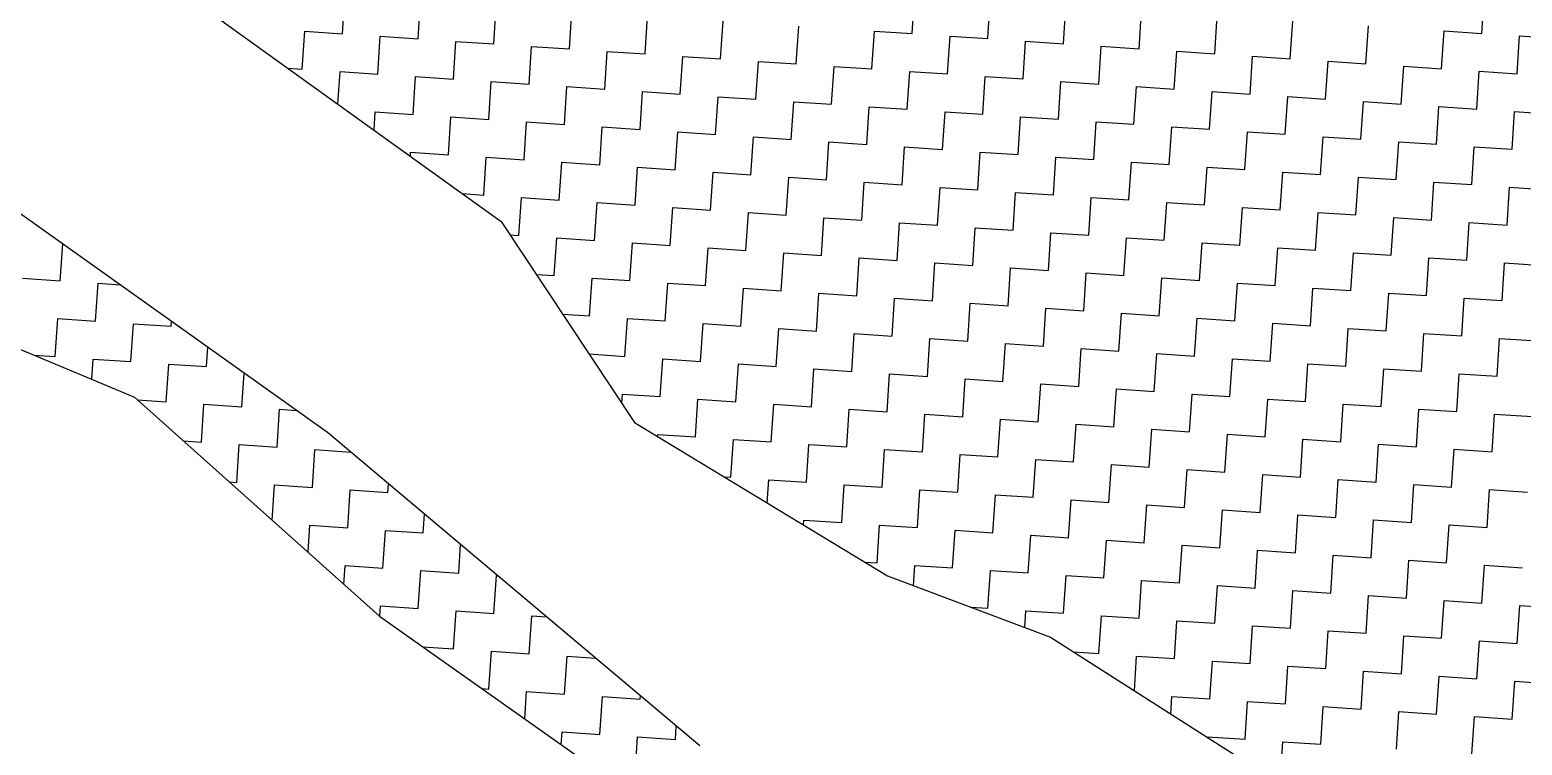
# Model space of a CAD drawing. Header units: metres. Extents: x 286068 to 287358, y 2005630 to 2007098.
# Drawn here: x 286666.9 to 286794.9, y 2005855.4 to 2005916.7 of the extents above; entities that cross this region are included whole.
import ezdxf

# ---------------------------------------------------------------- set-up
doc = ezdxf.new("R2010")
doc.units = ezdxf.units.M
doc.layers.add('POLY_HATCH', color=12, linetype='Continuous')

msp = doc.modelspace()

# ---------------------------------------------------------------- linework, layer by layer
at = {"layer": 'POLY_HATCH', "linetype": 'Continuous'}
for p, q in [((286693.71, 2005916.39), (286693.93, 2005919.63)), ((286700.2, 2005915.96), (286700.41, 2005919.2)), ((286742.55, 2005916.4), (286742.77, 2005919.64)), ((286749.04, 2005915.97), (286749.25, 2005919.21)), ((286791.4, 2005916.42), (286791.61, 2005919.66)), ((286706.68, 2005915.53), (286706.89, 2005918.77)), ((286713.16, 2005915.1), (286713.38, 2005918.34)), ((286719.65, 2005914.67), (286719.86, 2005917.91)), ((286755.52, 2005915.54), (286755.74, 2005918.78)), ((286762.01, 2005915.11), (286762.22, 2005918.35)), ((286768.49, 2005914.68), (286768.7, 2005917.92)), ((286690.25, 2005913.36), (286690.47, 2005916.6)), ((286690.47, 2005916.6), (286693.71, 2005916.39)), ((286726.13, 2005914.24), (286726.35, 2005917.48)), ((286732.61, 2005913.81), (286732.83, 2005917.05)), ((286739.1, 2005913.38), (286739.31, 2005916.62)), ((286739.31, 2005916.62), (286742.55, 2005916.4)), ((286774.97, 2005914.25), (286775.19, 2005917.49)), ((286781.46, 2005913.82), (286781.67, 2005917.06)), ((286787.94, 2005913.39), (286788.16, 2005916.63)), ((286788.16, 2005916.63), (286791.4, 2005916.42)), ((286696.74, 2005912.93), (286696.95, 2005916.17)), ((286696.95, 2005916.17), (286700.2, 2005915.96)), ((286703.22, 2005912.5), (286703.44, 2005915.74)), ((286703.44, 2005915.74), (286706.68, 2005915.53)), ((286709.71, 2005912.07), (286709.92, 2005915.31)), ((286709.92, 2005915.31), (286713.16, 2005915.1)), ((286745.58, 2005912.95), (286745.8, 2005916.19)), ((286745.8, 2005916.19), (286749.04, 2005915.97)), ((286752.06, 2005912.52), (286752.28, 2005915.76)), ((286752.28, 2005915.76), (286755.52, 2005915.54)), ((286758.55, 2005912.08), (286758.76, 2005915.33)), ((286758.76, 2005915.33), (286762.01, 2005915.11)), ((286794.42, 2005912.96), (286794.64, 2005916.2)), ((286794.64, 2005916.2), (286797.88, 2005915.99)), ((286716.19, 2005911.64), (286716.4, 2005914.88)), ((286716.4, 2005914.88), (286719.65, 2005914.67)), ((286722.67, 2005911.21), (286722.89, 2005914.45)), ((286722.89, 2005914.45), (286726.13, 2005914.24)), ((286729.16, 2005910.78), (286729.37, 2005914.02)), ((286729.37, 2005914.02), (286732.61, 2005913.81)), ((286765.03, 2005911.65), (286765.25, 2005914.9)), ((286765.25, 2005914.9), (286768.49, 2005914.68)), ((286771.52, 2005911.22), (286771.73, 2005914.47)), ((286771.73, 2005914.47), (286774.97, 2005914.25)), ((286778, 2005910.79), (286778.21, 2005914.04)), ((286778.21, 2005914.04), (286781.46, 2005913.82)), ((286688.99, 2005913.45), (286690.25, 2005913.36)), ((286693.31, 2005910.34), (286693.5, 2005913.15)), ((286693.5, 2005913.15), (286696.74, 2005912.93)), ((286699.76, 2005909.47), (286699.98, 2005912.72)), ((286699.98, 2005912.72), (286703.22, 2005912.5)), ((286735.64, 2005910.35), (286735.86, 2005913.59)), ((286735.86, 2005913.59), (286739.1, 2005913.38)), ((286742.12, 2005909.92), (286742.34, 2005913.16)), ((286742.34, 2005913.16), (286745.58, 2005912.95)), ((286748.61, 2005909.49), (286748.82, 2005912.73)), ((286748.82, 2005912.73), (286752.06, 2005912.52)), ((286784.48, 2005910.36), (286784.7, 2005913.6)), ((286784.7, 2005913.6), (286787.94, 2005913.39)), ((286790.97, 2005909.93), (286791.18, 2005913.17)), ((286791.18, 2005913.17), (286794.42, 2005912.96)), ((286706.25, 2005909.04), (286706.46, 2005912.29)), ((286706.46, 2005912.29), (286709.71, 2005912.07)), ((286712.73, 2005908.61), (286712.95, 2005911.86)), ((286712.95, 2005911.86), (286716.19, 2005911.64)), ((286755.09, 2005909.06), (286755.31, 2005912.3)), ((286755.31, 2005912.3), (286758.55, 2005912.08)), ((286761.57, 2005908.63), (286761.79, 2005911.87)), ((286761.79, 2005911.87), (286765.03, 2005911.65)), ((286768.06, 2005908.2), (286768.27, 2005911.44)), ((286768.27, 2005911.44), (286771.52, 2005911.22)), ((286719.22, 2005908.18), (286719.43, 2005911.43)), ((286719.43, 2005911.43), (286722.67, 2005911.21)), ((286725.7, 2005907.75), (286725.91, 2005910.99)), ((286725.91, 2005910.99), (286729.16, 2005910.78)), ((286732.18, 2005907.32), (286732.4, 2005910.56)), ((286732.4, 2005910.56), (286735.64, 2005910.35)), ((286774.54, 2005907.77), (286774.76, 2005911.01)), ((286774.76, 2005911.01), (286778, 2005910.79)), ((286781.03, 2005907.34), (286781.24, 2005910.58)), ((286781.24, 2005910.58), (286784.48, 2005910.36)), ((286696.42, 2005908.11), (286696.52, 2005909.69)), ((286696.52, 2005909.69), (286699.76, 2005909.47)), ((286702.79, 2005906.02), (286703.01, 2005909.26)), ((286703.01, 2005909.26), (286706.25, 2005909.04)), ((286738.67, 2005906.89), (286738.88, 2005910.13)), ((286738.88, 2005910.13), (286742.12, 2005909.92)), ((286745.15, 2005906.46), (286745.37, 2005909.7)), ((286745.37, 2005909.7), (286748.61, 2005909.49)), ((286751.63, 2005906.03), (286751.85, 2005909.27)), ((286751.85, 2005909.27), (286755.09, 2005909.06)), ((286787.51, 2005906.91), (286787.72, 2005910.15)), ((286787.72, 2005910.15), (286790.97, 2005909.93)), ((286793.99, 2005906.48), (286794.21, 2005909.72)), ((286794.21, 2005909.72), (286797.45, 2005909.5)), ((286709.28, 2005905.59), (286709.49, 2005908.83)), ((286709.49, 2005908.83), (286712.73, 2005908.61)), ((286715.76, 2005905.16), (286715.97, 2005908.4)), ((286715.97, 2005908.4), (286719.22, 2005908.18)), ((286722.24, 2005904.73), (286722.46, 2005907.97)), ((286722.46, 2005907.97), (286725.7, 2005907.75)), ((286758.12, 2005905.6), (286758.33, 2005908.84)), ((286758.33, 2005908.84), (286761.57, 2005908.63)), ((286764.6, 2005905.17), (286764.82, 2005908.41)), ((286764.82, 2005908.41), (286768.06, 2005908.2)), ((286771.09, 2005904.74), (286771.3, 2005907.98)), ((286771.3, 2005907.98), (286774.54, 2005907.77)), ((286728.73, 2005904.3), (286728.94, 2005907.54)), ((286728.94, 2005907.54), (286732.18, 2005907.32)), ((286735.21, 2005903.87), (286735.42, 2005907.11)), ((286735.42, 2005907.11), (286738.67, 2005906.89)), ((286741.69, 2005903.44), (286741.91, 2005906.68)), ((286741.91, 2005906.68), (286745.15, 2005906.46)), ((286777.57, 2005904.31), (286777.78, 2005907.55)), ((286777.78, 2005907.55), (286781.03, 2005907.34)), ((286784.05, 2005903.88), (286784.27, 2005907.12)), ((286784.27, 2005907.12), (286787.51, 2005906.91)), ((286790.54, 2005903.45), (286790.75, 2005906.69)), ((286790.75, 2005906.69), (286793.99, 2005906.48)), ((286699.53, 2005905.87), (286699.55, 2005906.23)), ((286699.55, 2005906.23), (286702.79, 2005906.02)), ((286705.82, 2005902.56), (286706.03, 2005905.8)), ((286706.03, 2005905.8), (286709.28, 2005905.59)), ((286712.3, 2005902.13), (286712.52, 2005905.37)), ((286712.52, 2005905.37), (286715.76, 2005905.16)), ((286748.18, 2005903), (286748.39, 2005906.25)), ((286748.39, 2005906.25), (286751.63, 2005906.03)), ((286754.66, 2005902.57), (286754.88, 2005905.82)), ((286754.88, 2005905.82), (286758.12, 2005905.6)), ((286761.14, 2005902.14), (286761.36, 2005905.39)), ((286761.36, 2005905.39), (286764.6, 2005905.17)), ((286718.79, 2005901.7), (286719, 2005904.94)), ((286719, 2005904.94), (286722.24, 2005904.73)), ((286725.27, 2005901.27), (286725.48, 2005904.51)), ((286725.48, 2005904.51), (286728.73, 2005904.3)), ((286731.75, 2005900.84), (286731.97, 2005904.08)), ((286731.97, 2005904.08), (286735.21, 2005903.87)), ((286767.63, 2005901.71), (286767.84, 2005904.96)), ((286767.84, 2005904.96), (286771.09, 2005904.74)), ((286774.11, 2005901.28), (286774.33, 2005904.52)), ((286774.33, 2005904.52), (286777.57, 2005904.31)), ((286780.6, 2005900.85), (286780.81, 2005904.09)), ((286780.81, 2005904.09), (286784.05, 2005903.88)), ((286703.97, 2005902.68), (286705.82, 2005902.56)), ((286738.24, 2005900.41), (286738.45, 2005903.65)), ((286738.45, 2005903.65), (286741.69, 2005903.44)), ((286744.72, 2005899.98), (286744.94, 2005903.22)), ((286744.94, 2005903.22), (286748.18, 2005903)), ((286751.2, 2005899.55), (286751.42, 2005902.79)), ((286751.42, 2005902.79), (286754.66, 2005902.57)), ((286787.08, 2005900.42), (286787.29, 2005903.66)), ((286787.29, 2005903.66), (286790.54, 2005903.45)), ((286793.56, 2005899.99), (286793.78, 2005903.23)), ((286793.78, 2005903.23), (286797.02, 2005903.02)), ((286708.84, 2005899.1), (286709.06, 2005902.35)), ((286709.06, 2005902.35), (286712.3, 2005902.13)), ((286715.33, 2005898.67), (286715.54, 2005901.91)), ((286715.54, 2005901.91), (286718.79, 2005901.7)), ((286721.81, 2005898.24), (286722.03, 2005901.48)), ((286722.03, 2005901.48), (286725.27, 2005901.27)), ((286757.69, 2005899.12), (286757.9, 2005902.36)), ((286757.9, 2005902.36), (286761.14, 2005902.14)), ((286764.17, 2005898.69), (286764.39, 2005901.93)), ((286764.39, 2005901.93), (286767.63, 2005901.71)), ((286770.65, 2005898.26), (286770.87, 2005901.5)), ((286770.87, 2005901.5), (286774.11, 2005901.28)), ((286728.3, 2005897.81), (286728.51, 2005901.05)), ((286728.51, 2005901.05), (286731.75, 2005900.84)), ((286734.78, 2005897.38), (286734.99, 2005900.62)), ((286734.99, 2005900.62), (286738.24, 2005900.41)), ((286741.26, 2005896.95), (286741.48, 2005900.19)), ((286741.48, 2005900.19), (286744.72, 2005899.98)), ((286777.14, 2005897.83), (286777.35, 2005901.07)), ((286777.35, 2005901.07), (286780.6, 2005900.85)), ((286783.62, 2005897.4), (286783.84, 2005900.64)), ((286783.84, 2005900.64), (286787.08, 2005900.42)), ((286790.11, 2005896.97), (286790.32, 2005900.21)), ((286790.32, 2005900.21), (286793.56, 2005899.99)), ((286708.06, 2005899.16), (286708.84, 2005899.1)), ((286711.87, 2005895.65), (286712.09, 2005898.89)), ((286712.09, 2005898.89), (286715.33, 2005898.67)), ((286747.75, 2005896.52), (286747.96, 2005899.76)), ((286747.96, 2005899.76), (286751.2, 2005899.55)), ((286754.23, 2005896.09), (286754.45, 2005899.33)), ((286754.45, 2005899.33), (286757.69, 2005899.12)), ((286760.71, 2005895.66), (286760.93, 2005898.9)), ((286760.93, 2005898.9), (286764.17, 2005898.69)), ((286669.51, 2005895.2), (286669.72, 2005898.37)), ((286718.35, 2005895.22), (286718.57, 2005898.46)), ((286718.57, 2005898.46), (286721.81, 2005898.24)), ((286724.84, 2005894.79), (286725.05, 2005898.03)), ((286725.05, 2005898.03), (286728.3, 2005897.81)), ((286731.32, 2005894.36), (286731.54, 2005897.6)), ((286731.54, 2005897.6), (286734.78, 2005897.38)), ((286767.2, 2005895.23), (286767.41, 2005898.47)), ((286767.41, 2005898.47), (286770.65, 2005898.26)), ((286773.68, 2005894.8), (286773.9, 2005898.04)), ((286773.9, 2005898.04), (286777.14, 2005897.83)), ((286780.16, 2005894.37), (286780.38, 2005897.61)), ((286780.38, 2005897.61), (286783.62, 2005897.4)), ((286737.81, 2005893.92), (286738.02, 2005897.17)), ((286738.02, 2005897.17), (286741.26, 2005896.95)), ((286744.29, 2005893.49), (286744.5, 2005896.74)), ((286744.5, 2005896.74), (286747.75, 2005896.52)), ((286750.77, 2005893.06), (286750.99, 2005896.31)), ((286750.99, 2005896.31), (286754.23, 2005896.09)), ((286786.65, 2005893.94), (286786.86, 2005897.18)), ((286786.86, 2005897.18), (286790.11, 2005896.97)), ((286793.13, 2005893.51), (286793.35, 2005896.75)), ((286793.35, 2005896.75), (286796.59, 2005896.53)), ((286666.27, 2005895.42), (286669.51, 2005895.2)), ((286672.54, 2005891.75), (286672.75, 2005894.99)), ((286672.75, 2005894.99), (286674.65, 2005894.86)), ((286710.32, 2005895.75), (286711.87, 2005895.65)), ((286714.9, 2005892.19), (286715.11, 2005895.43)), ((286715.11, 2005895.43), (286718.35, 2005895.22)), ((286721.38, 2005891.76), (286721.6, 2005895)), ((286721.6, 2005895), (286724.84, 2005894.79)), ((286757.26, 2005892.63), (286757.47, 2005895.88)), ((286757.47, 2005895.88), (286760.71, 2005895.66)), ((286763.74, 2005892.2), (286763.96, 2005895.45)), ((286763.96, 2005895.45), (286767.2, 2005895.23)), ((286770.22, 2005891.77), (286770.44, 2005895.01)), ((286770.44, 2005895.01), (286773.68, 2005894.8)), ((286727.87, 2005891.33), (286728.08, 2005894.57)), ((286728.08, 2005894.57), (286731.32, 2005894.36)), ((286734.35, 2005890.9), (286734.56, 2005894.14)), ((286734.56, 2005894.14), (286737.81, 2005893.92)), ((286740.83, 2005890.47), (286741.05, 2005893.71)), ((286741.05, 2005893.71), (286744.29, 2005893.49)), ((286776.71, 2005891.34), (286776.92, 2005894.58)), ((286776.92, 2005894.58), (286780.16, 2005894.37)), ((286783.19, 2005890.91), (286783.41, 2005894.15)), ((286783.41, 2005894.15), (286786.65, 2005893.94)), ((286789.68, 2005890.48), (286789.89, 2005893.72)), ((286789.89, 2005893.72), (286793.13, 2005893.51)), ((286712.58, 2005892.34), (286714.9, 2005892.19)), ((286747.32, 2005890.04), (286747.53, 2005893.28)), ((286747.53, 2005893.28), (286750.77, 2005893.06)), ((286753.8, 2005889.61), (286754.02, 2005892.85)), ((286754.02, 2005892.85), (286757.26, 2005892.63)), ((286760.28, 2005889.18), (286760.5, 2005892.42)), ((286760.5, 2005892.42), (286763.74, 2005892.2)), ((286669.08, 2005888.72), (286669.3, 2005891.96)), ((286669.3, 2005891.96), (286672.54, 2005891.75)), ((286675.57, 2005888.29), (286675.78, 2005891.53)), ((286675.78, 2005891.53), (286679.02, 2005891.31)), ((286679.02, 2005891.31), (286679.05, 2005891.73)), ((286717.92, 2005888.73), (286718.14, 2005891.97)), ((286718.14, 2005891.97), (286721.38, 2005891.76)), ((286724.41, 2005888.3), (286724.62, 2005891.54)), ((286724.62, 2005891.54), (286727.87, 2005891.33)), ((286730.89, 2005887.87), (286731.11, 2005891.11)), ((286731.11, 2005891.11), (286734.35, 2005890.9)), ((286766.77, 2005888.75), (286766.98, 2005891.99)), ((286766.98, 2005891.99), (286770.22, 2005891.77)), ((286773.25, 2005888.32), (286773.47, 2005891.56)), ((286773.47, 2005891.56), (286776.71, 2005891.34)), ((286779.73, 2005887.89), (286779.95, 2005891.13)), ((286779.95, 2005891.13), (286783.19, 2005890.91)), ((286737.38, 2005887.44), (286737.59, 2005890.68)), ((286737.59, 2005890.68), (286740.83, 2005890.47)), ((286743.86, 2005887.01), (286744.07, 2005890.25)), ((286744.07, 2005890.25), (286747.32, 2005890.04)), ((286750.34, 2005886.58), (286750.56, 2005889.82)), ((286750.56, 2005889.82), (286753.8, 2005889.61)), ((286786.22, 2005887.45), (286786.43, 2005890.7)), ((286786.43, 2005890.7), (286789.68, 2005890.48)), ((286792.7, 2005887.02), (286792.92, 2005890.27)), ((286792.92, 2005890.27), (286796.16, 2005890.05)), ((286667.26, 2005888.84), (286669.08, 2005888.72)), ((286672.21, 2005886.77), (286672.32, 2005888.5)), ((286672.32, 2005888.5), (286675.57, 2005888.29)), ((286682.05, 2005887.86), (286682.16, 2005889.51)), ((286714.84, 2005888.94), (286717.92, 2005888.73)), ((286720.95, 2005885.28), (286721.17, 2005888.52)), ((286721.17, 2005888.52), (286724.41, 2005888.3)), ((286756.83, 2005886.15), (286757.04, 2005889.39)), ((286757.04, 2005889.39), (286760.28, 2005889.18)), ((286763.31, 2005885.72), (286763.53, 2005888.96)), ((286763.53, 2005888.96), (286766.77, 2005888.75)), ((286769.79, 2005885.29), (286770.01, 2005888.53)), ((286770.01, 2005888.53), (286773.25, 2005888.32)), ((286678.59, 2005884.83), (286678.81, 2005888.07)), ((286678.81, 2005888.07), (286682.05, 2005887.86)), ((286685.08, 2005884.4), (286685.27, 2005887.3)), ((286727.43, 2005884.84), (286727.65, 2005888.09)), ((286727.65, 2005888.09), (286730.89, 2005887.87)), ((286733.92, 2005884.41), (286734.13, 2005887.66)), ((286734.13, 2005887.66), (286737.38, 2005887.44)), ((286740.4, 2005883.98), (286740.62, 2005887.23)), ((286740.62, 2005887.23), (286743.86, 2005887.01)), ((286776.28, 2005884.86), (286776.49, 2005888.1)), ((286776.49, 2005888.1), (286779.73, 2005887.89)), ((286782.76, 2005884.43), (286782.98, 2005887.67)), ((286782.98, 2005887.67), (286786.22, 2005887.45)), ((286789.24, 2005884), (286789.46, 2005887.24)), ((286789.46, 2005887.24), (286792.7, 2005887.02)), ((286746.89, 2005883.55), (286747.1, 2005886.8)), ((286747.1, 2005886.8), (286750.34, 2005886.58)), ((286753.37, 2005883.12), (286753.58, 2005886.37)), ((286753.58, 2005886.37), (286756.83, 2005886.15)), ((286759.85, 2005882.69), (286760.07, 2005885.93)), ((286760.07, 2005885.93), (286763.31, 2005885.72)), ((286676.15, 2005884.99), (286678.59, 2005884.83)), ((286681.62, 2005881.37), (286681.83, 2005884.62)), ((286681.83, 2005884.62), (286685.08, 2005884.4)), ((286717.66, 2005884.69), (286717.71, 2005885.49)), ((286717.71, 2005885.49), (286720.95, 2005885.28)), ((286723.98, 2005881.82), (286724.19, 2005885.06)), ((286724.19, 2005885.06), (286727.43, 2005884.84)), ((286730.46, 2005881.39), (286730.68, 2005884.63)), ((286730.68, 2005884.63), (286733.92, 2005884.41)), ((286766.34, 2005882.26), (286766.55, 2005885.5)), ((286766.55, 2005885.5), (286769.79, 2005885.29)), ((286772.82, 2005881.83), (286773.04, 2005885.07)), ((286773.04, 2005885.07), (286776.28, 2005884.86)), ((286779.3, 2005881.4), (286779.52, 2005884.64)), ((286779.52, 2005884.64), (286782.76, 2005884.43)), ((286688.1, 2005880.94), (286688.32, 2005884.19)), ((286688.32, 2005884.19), (286689.77, 2005884.09)), ((286736.95, 2005880.96), (286737.16, 2005884.2)), ((286737.16, 2005884.2), (286740.4, 2005883.98)), ((286743.43, 2005880.53), (286743.64, 2005883.77)), ((286743.64, 2005883.77), (286746.89, 2005883.55)), ((286749.91, 2005880.1), (286750.13, 2005883.34)), ((286750.13, 2005883.34), (286753.37, 2005883.12)), ((286785.79, 2005880.97), (286786, 2005884.21)), ((286786, 2005884.21), (286789.24, 2005884)), ((286792.27, 2005880.54), (286792.49, 2005883.78)), ((286792.49, 2005883.78), (286795.73, 2005883.57)), ((286720.72, 2005881.85), (286720.74, 2005882.03)), ((286720.74, 2005882.03), (286723.98, 2005881.82)), ((286756.4, 2005879.67), (286756.61, 2005882.91)), ((286756.61, 2005882.91), (286759.85, 2005882.69)), ((286762.88, 2005879.24), (286763.09, 2005882.48)), ((286763.09, 2005882.48), (286766.34, 2005882.26)), ((286769.36, 2005878.81), (286769.58, 2005882.05)), ((286769.58, 2005882.05), (286772.82, 2005881.83)), ((286680.09, 2005881.48), (286681.62, 2005881.37)), ((286684.65, 2005877.92), (286684.86, 2005881.16)), ((286684.86, 2005881.16), (286688.1, 2005880.94)), ((286691.13, 2005877.49), (286691.34, 2005880.73)), ((286691.34, 2005880.73), (286694.41, 2005880.52)), ((286727, 2005878.36), (286727.22, 2005881.6)), ((286727.22, 2005881.6), (286730.46, 2005881.39)), ((286733.49, 2005877.93), (286733.7, 2005881.17)), ((286733.7, 2005881.17), (286736.95, 2005880.96)), ((286739.97, 2005877.5), (286740.19, 2005880.74)), ((286740.19, 2005880.74), (286743.43, 2005880.53)), ((286775.85, 2005878.38), (286776.06, 2005881.62)), ((286776.06, 2005881.62), (286779.3, 2005881.4)), ((286782.33, 2005877.94), (286782.55, 2005881.19)), ((286782.55, 2005881.19), (286785.79, 2005880.97)), ((286788.81, 2005877.51), (286789.03, 2005880.76)), ((286789.03, 2005880.76), (286792.27, 2005880.54)), ((286746.46, 2005877.07), (286746.67, 2005880.31)), ((286746.67, 2005880.31), (286749.91, 2005880.1)), ((286752.94, 2005876.64), (286753.15, 2005879.88)), ((286753.15, 2005879.88), (286756.4, 2005879.67)), ((286759.42, 2005876.21), (286759.64, 2005879.45)), ((286759.64, 2005879.45), (286762.88, 2005879.24)), ((286726.41, 2005878.4), (286727, 2005878.36)), ((286765.91, 2005875.78), (286766.12, 2005879.02)), ((286766.12, 2005879.02), (286769.36, 2005878.81)), ((286772.39, 2005875.35), (286772.61, 2005878.59)), ((286772.61, 2005878.59), (286775.85, 2005878.38)), ((286684.02, 2005877.96), (286684.65, 2005877.92)), ((286687.69, 2005874.68), (286687.89, 2005877.7)), ((286687.89, 2005877.7), (286691.13, 2005877.49)), ((286694.16, 2005874.03), (286694.37, 2005877.27)), ((286694.37, 2005877.27), (286697.61, 2005877.06)), ((286697.61, 2005877.06), (286697.66, 2005877.79)), ((286730.11, 2005876.16), (286730.25, 2005878.15)), ((286730.25, 2005878.15), (286733.49, 2005877.93)), ((286736.51, 2005874.47), (286736.73, 2005877.72)), ((286736.73, 2005877.72), (286739.97, 2005877.5)), ((286743, 2005874.04), (286743.21, 2005877.29)), ((286743.21, 2005877.29), (286746.46, 2005877.07)), ((286778.87, 2005874.92), (286779.09, 2005878.16)), ((286779.09, 2005878.16), (286782.33, 2005877.94)), ((286785.36, 2005874.49), (286785.57, 2005877.73)), ((286785.57, 2005877.73), (286788.81, 2005877.51)), ((286791.84, 2005874.06), (286792.06, 2005877.3)), ((286792.06, 2005877.3), (286795.3, 2005877.08)), ((286749.48, 2005873.61), (286749.7, 2005876.85)), ((286749.7, 2005876.85), (286752.94, 2005876.64)), ((286755.97, 2005873.18), (286756.18, 2005876.42)), ((286756.18, 2005876.42), (286759.42, 2005876.21)), ((286762.45, 2005872.75), (286762.66, 2005875.99)), ((286762.66, 2005875.99), (286765.91, 2005875.78)), ((286700.64, 2005873.6), (286700.75, 2005875.2)), ((286733.24, 2005874.26), (286733.27, 2005874.69)), ((286733.27, 2005874.69), (286736.51, 2005874.47)), ((286768.93, 2005872.32), (286769.15, 2005875.56)), ((286769.15, 2005875.56), (286772.39, 2005875.35)), ((286775.42, 2005871.89), (286775.63, 2005875.13)), ((286775.63, 2005875.13), (286778.87, 2005874.92)), ((286781.9, 2005871.46), (286782.12, 2005874.7)), ((286782.12, 2005874.7), (286785.36, 2005874.49)), ((286690.76, 2005871.93), (286690.91, 2005874.24)), ((286690.91, 2005874.24), (286694.16, 2005874.03)), ((286697.18, 2005870.57), (286697.4, 2005873.81)), ((286697.4, 2005873.81), (286700.64, 2005873.6)), ((286739.54, 2005871.02), (286739.76, 2005874.26)), ((286739.76, 2005874.26), (286743, 2005874.04)), ((286746.02, 2005870.59), (286746.24, 2005873.83)), ((286746.24, 2005873.83), (286749.48, 2005873.61)), ((286752.51, 2005870.16), (286752.72, 2005873.4)), ((286752.72, 2005873.4), (286755.97, 2005873.18)), ((286788.38, 2005871.03), (286788.6, 2005874.27)), ((286788.6, 2005874.27), (286791.84, 2005874.06)), ((286703.67, 2005870.14), (286703.83, 2005872.6)), ((286758.99, 2005869.73), (286759.21, 2005872.97)), ((286759.21, 2005872.97), (286762.45, 2005872.75)), ((286765.48, 2005869.3), (286765.69, 2005872.54)), ((286765.69, 2005872.54), (286768.93, 2005872.32)), ((286771.96, 2005868.86), (286772.17, 2005872.11)), ((286772.17, 2005872.11), (286775.42, 2005871.89)), ((286693.83, 2005869.18), (286693.94, 2005870.79)), ((286693.94, 2005870.79), (286697.18, 2005870.57)), ((286738.47, 2005871.09), (286739.54, 2005871.02)), ((286742.67, 2005869.06), (286742.78, 2005870.8)), ((286742.78, 2005870.8), (286746.02, 2005870.59)), ((286778.44, 2005868.43), (286778.66, 2005871.68)), ((286778.66, 2005871.68), (286781.9, 2005871.46)), ((286784.93, 2005868), (286785.14, 2005871.25)), ((286785.14, 2005871.25), (286788.38, 2005871.03)), ((286791.41, 2005867.57), (286791.63, 2005870.82)), ((286791.63, 2005870.82), (286794.87, 2005870.6)), ((286700.21, 2005867.12), (286700.42, 2005870.36)), ((286700.42, 2005870.36), (286703.67, 2005870.14)), ((286706.69, 2005866.69), (286706.91, 2005869.93)), ((286706.91, 2005869.93), (286707.01, 2005869.92)), ((286749.05, 2005867.13), (286749.27, 2005870.37)), ((286749.27, 2005870.37), (286752.51, 2005870.16)), ((286755.54, 2005866.7), (286755.75, 2005869.94)), ((286755.75, 2005869.94), (286758.99, 2005869.73)), ((286762.02, 2005866.27), (286762.23, 2005869.51)), ((286762.23, 2005869.51), (286765.48, 2005869.3)), ((286768.5, 2005865.84), (286768.72, 2005869.08)), ((286768.72, 2005869.08), (286771.96, 2005868.86)), ((286774.99, 2005865.41), (286775.2, 2005868.65)), ((286775.2, 2005868.65), (286778.44, 2005868.43)), ((286781.47, 2005864.98), (286781.69, 2005868.22)), ((286781.69, 2005868.22), (286784.93, 2005868)), ((286696.91, 2005866.44), (286696.97, 2005867.33)), ((286696.97, 2005867.33), (286700.21, 2005867.12)), ((286703.24, 2005863.66), (286703.45, 2005866.9)), ((286703.45, 2005866.9), (286706.69, 2005866.69)), ((286747.52, 2005867.23), (286749.05, 2005867.13)), ((286752.2, 2005865.47), (286752.29, 2005866.91)), ((286752.29, 2005866.91), (286755.54, 2005866.7)), ((286787.95, 2005864.55), (286788.17, 2005867.79)), ((286788.17, 2005867.79), (286791.41, 2005867.57)), ((286794.44, 2005864.12), (286794.65, 2005867.36)), ((286794.65, 2005867.36), (286797.89, 2005867.14)), ((286709.72, 2005863.23), (286709.93, 2005866.47)), ((286709.93, 2005866.47), (286711.21, 2005866.39)), ((286758.56, 2005863.24), (286758.78, 2005866.48)), ((286758.78, 2005866.48), (286762.02, 2005866.27)), ((286765.05, 2005862.81), (286765.26, 2005866.05)), ((286765.26, 2005866.05), (286768.5, 2005865.84)), ((286771.53, 2005862.38), (286771.74, 2005865.62)), ((286771.74, 2005865.62), (286774.99, 2005865.41)), ((286778.01, 2005861.95), (286778.23, 2005865.19)), ((286778.23, 2005865.19), (286781.47, 2005864.98)), ((286784.5, 2005861.52), (286784.71, 2005864.76)), ((286784.71, 2005864.76), (286787.95, 2005864.55)), ((286790.98, 2005861.09), (286791.2, 2005864.33)), ((286791.2, 2005864.33), (286794.44, 2005864.12)), ((286700.6, 2005863.83), (286703.24, 2005863.66)), ((286706.26, 2005860.2), (286706.48, 2005863.44)), ((286706.48, 2005863.44), (286709.72, 2005863.23)), ((286712.75, 2005859.77), (286712.96, 2005863.01)), ((286712.96, 2005863.01), (286715.41, 2005862.85)), ((286756.36, 2005863.39), (286758.56, 2005863.24)), ((286761.61, 2005860.05), (286761.8, 2005863.03)), ((286761.8, 2005863.03), (286765.05, 2005862.81)), ((286768.07, 2005859.35), (286768.29, 2005862.6)), ((286768.29, 2005862.6), (286771.53, 2005862.38)), ((286774.56, 2005858.92), (286774.77, 2005862.17)), ((286774.77, 2005862.17), (286778.01, 2005861.95)), ((286781.04, 2005858.49), (286781.25, 2005861.74)), ((286781.25, 2005861.74), (286784.5, 2005861.52)), ((286787.52, 2005858.06), (286787.74, 2005861.31)), ((286787.74, 2005861.31), (286790.98, 2005861.09)), ((286794.01, 2005857.63), (286794.22, 2005860.87)), ((286794.22, 2005860.87), (286797.46, 2005860.66)), ((286705.68, 2005860.24), (286706.26, 2005860.2)), ((286709.35, 2005857.65), (286709.5, 2005859.99)), ((286709.5, 2005859.99), (286712.75, 2005859.77)), ((286715.77, 2005856.31), (286715.99, 2005859.56)), ((286715.99, 2005859.56), (286719.23, 2005859.34)), ((286719.23, 2005859.34), (286719.25, 2005859.62)), ((286764.73, 2005858.06), (286764.83, 2005859.57)), ((286764.83, 2005859.57), (286768.07, 2005859.35)), ((286771.1, 2005855.9), (286771.31, 2005859.14)), ((286771.31, 2005859.14), (286774.56, 2005858.92)), ((286777.58, 2005855.47), (286777.8, 2005858.71)), ((286777.8, 2005858.71), (286781.04, 2005858.49)), ((286784.07, 2005855.04), (286784.28, 2005858.28)), ((286784.28, 2005858.28), (286787.52, 2005858.06)), ((286790.55, 2005854.61), (286790.76, 2005857.85)), ((286790.76, 2005857.85), (286794.01, 2005857.63)), ((286712.46, 2005855.45), (286712.53, 2005856.53)), ((286712.53, 2005856.53), (286715.77, 2005856.31)), ((286722.26, 2005855.88), (286722.33, 2005857.03)), ((286718.8, 2005852.86), (286719.01, 2005856.1)), ((286719.01, 2005856.1), (286722.26, 2005855.88)), ((286767.85, 2005856.08), (286767.86, 2005856.11)), ((286767.86, 2005856.11), (286771.1, 2005855.9)), ((286774.13, 2005852.44), (286774.34, 2005855.68)), ((286774.34, 2005855.68), (286777.58, 2005855.47))]:
    msp.add_line(p, q, dxfattribs=at)
at = {"layer": 'POLY_HATCH'}
for p, q in [((286682.06, 2005918.43), (286707.31, 2005900.28)), ((286692.42, 2005882.2), (286661.55, 2005904.19)), ((286707.31, 2005900.28), (286718.75, 2005883.05)), ((286660.91, 2005891.49), (286675.88, 2005885.24)), ((286675.88, 2005885.24), (286696.89, 2005866.45)), ((286724.35, 2005855.33), (286692.42, 2005882.2)), ((286718.75, 2005883.05), (286740.43, 2005869.9)), ((286740.43, 2005869.9), (286754.4, 2005864.64)), ((286696.89, 2005866.45), (286722.79, 2005848.15)), ((286754.4, 2005864.64), (286776.45, 2005850.6))]:
    msp.add_line(p, q, dxfattribs=at)

doc.saveas('drawing.dxf')
